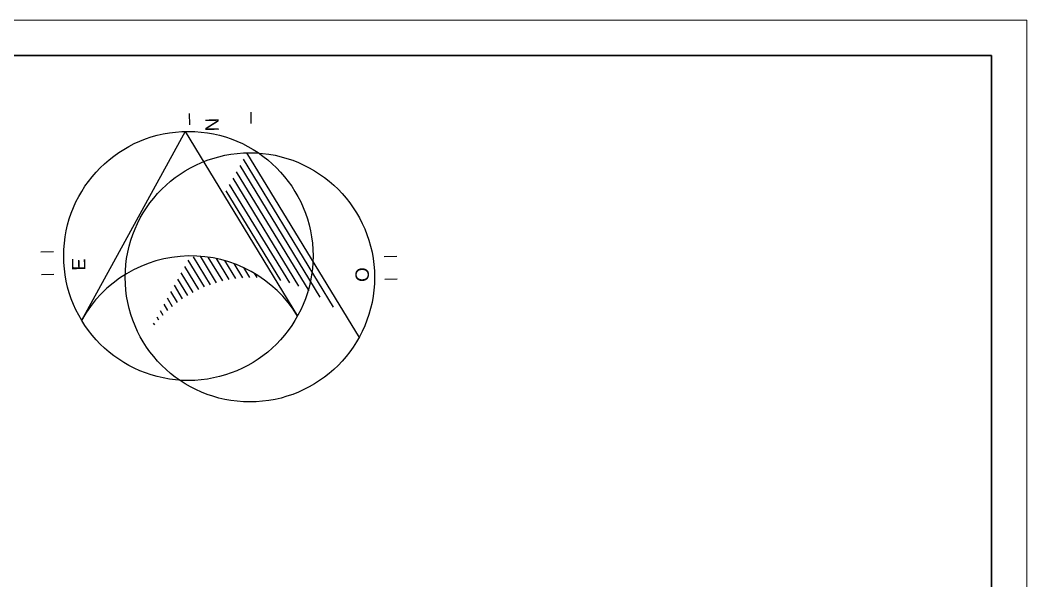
# Model space of a CAD drawing. Header units: millimetres. Extents: x -1615 to -538, y 177 to 397.
# Drawn here: x -1561 to -1470.3, y 346.7 to 397.2 of the extents above; entities that cross this region are included whole.
import ezdxf

# ---------------------------------------------------------------- set-up
doc = ezdxf.new("R2010")
doc.units = ezdxf.units.MM
for name, color, linetype in [('LOCALES', 2, 'Continuous'), ('MUROS', 1, 'Continuous'), ('TITULOS', 5, 'Continuous')]:
    doc.layers.add(name, color=color, linetype=linetype)
doc.layers.add('muros bajos', color=252, linetype='Continuous', lineweight=20)
doc.styles.add('LOCALES', font='ARIAL.TTF', dxfattribs={"height": 0.25})

msp = doc.modelspace()

# ---------------------------------------------------------------- linework, layer by layer
for p, q in [((-1540.925, 384.676), (-1532.805, 371.331)), ((-1540.614, 385.245), (-1530.482, 368.594)), ((-1541.236, 384.107), (-1534.006, 372.226)), ((-1541.859, 382.97), (-1535.924, 373.216)), ((-1541.547, 383.538), (-1535.016, 372.806)), ((-1542.481, 381.832), (-1537.549, 373.728)), ((-1542.17, 382.401), (-1536.762, 373.514)), ((-1545.904, 375.574), (-1544.429, 373.151)), ((-1545.424, 375.866), (-1543.898, 373.357)), ((-1544.799, 375.918), (-1543.35, 373.538)), ((-1544.096, 375.843), (-1542.787, 373.693)), ((-1543.361, 375.717), (-1542.207, 373.82)), ((-1542.589, 375.528), (-1541.609, 373.918)), ((-1546.215, 375.005), (-1544.946, 372.919)), ((-1541.77, 375.263), (-1540.992, 373.984)), ((-1540.89, 374.897), (-1540.355, 374.017)), ((-1546.838, 373.868), (-1545.934, 372.383)), ((-1546.526, 374.436), (-1545.447, 372.663)), ((-1539.923, 374.387), (-1539.695, 374.013)), ((-1547.149, 373.299), (-1546.407, 372.08)), ((-1547.771, 372.161), (-1547.308, 371.399)), ((-1547.46, 372.73), (-1546.865, 371.752)), ((-1548.393, 371.023), (-1548.148, 370.619)), ((-1548.082, 371.592), (-1547.735, 371.022)), ((-1548.705, 370.454), (-1548.544, 370.19)), ((-1549.016, 369.885), (-1548.923, 369.733))]:
    msp.add_line(p, q)
at = {"color": 3, "lineweight": 30}
msp.add_lwpolyline([(-1611.935, 180.593), (-1611.935, 394.012), (-1611.935, 394.012), (-1473.515, 394.012), (-1473.515, 394.012), (-1473.515, 180.593)], close=True, dxfattribs=at)
for centre in [(-1545.858, 375.948), (-1540.316, 374.018)]:
    msp.add_circle(centre, 11.231)
at = {"layer": 'MUROS', "color": 1}
for p, q in [((-1545.776, 388.776), (-1545.753, 387.764)), ((-1540.239, 388.904), (-1540.216, 387.891)), ((-1546.156, 387.175), (-1555.473, 370.142)), ((-1546.156, 387.175), (-1536.024, 370.524))]:
    msp.add_line(p, q, dxfattribs=at)
msp.add_arc((-1545.638, 364.719), 11.231, 31.12392, 151.12392, dxfattribs=at)
at = {"layer": 'muros bajos', "color": 5}
msp.add_lwpolyline([(-1470.32, 397.208), (-1470.32, 177.397), (-1615.13, 177.397), (-1615.13, 397.208), (-1615.13, 397.208), (-1470.32, 397.208)], close=True, dxfattribs=at)
at = {"layer": 'TITULOS'}
for p, q in [((-1559.135, 376.332), (-1558.022, 376.357)), ((-1528.205, 375.896), (-1527.092, 375.921)), ((-1559.088, 374.28), (-1557.975, 374.305)), ((-1528.158, 373.865), (-1527.045, 373.891))]:
    msp.add_line(p, q, dxfattribs=at)

# ---------------------------------------------------------------- texts
at = {"layer": 'LOCALES', "ltscale": 0.05, "style": 'LOCALES'}
msp.add_text('N', height=1.208, rotation=91.32051, dxfattribs=at).set_placement((-1543.109, 387.188))
at = {"layer": 'LOCALES', "ltscale": 0.05, "style": 'LOCALES', "text_generation_flag": 2}
for s, rotation, p in [('E', 271.32051, (-1556.332, 374.608)), ('O', 91.32051, (-1529.613, 374.934))]:
    msp.add_text(s, height=1.208, rotation=rotation, dxfattribs=at).set_placement(p)

doc.saveas('drawing.dxf')
